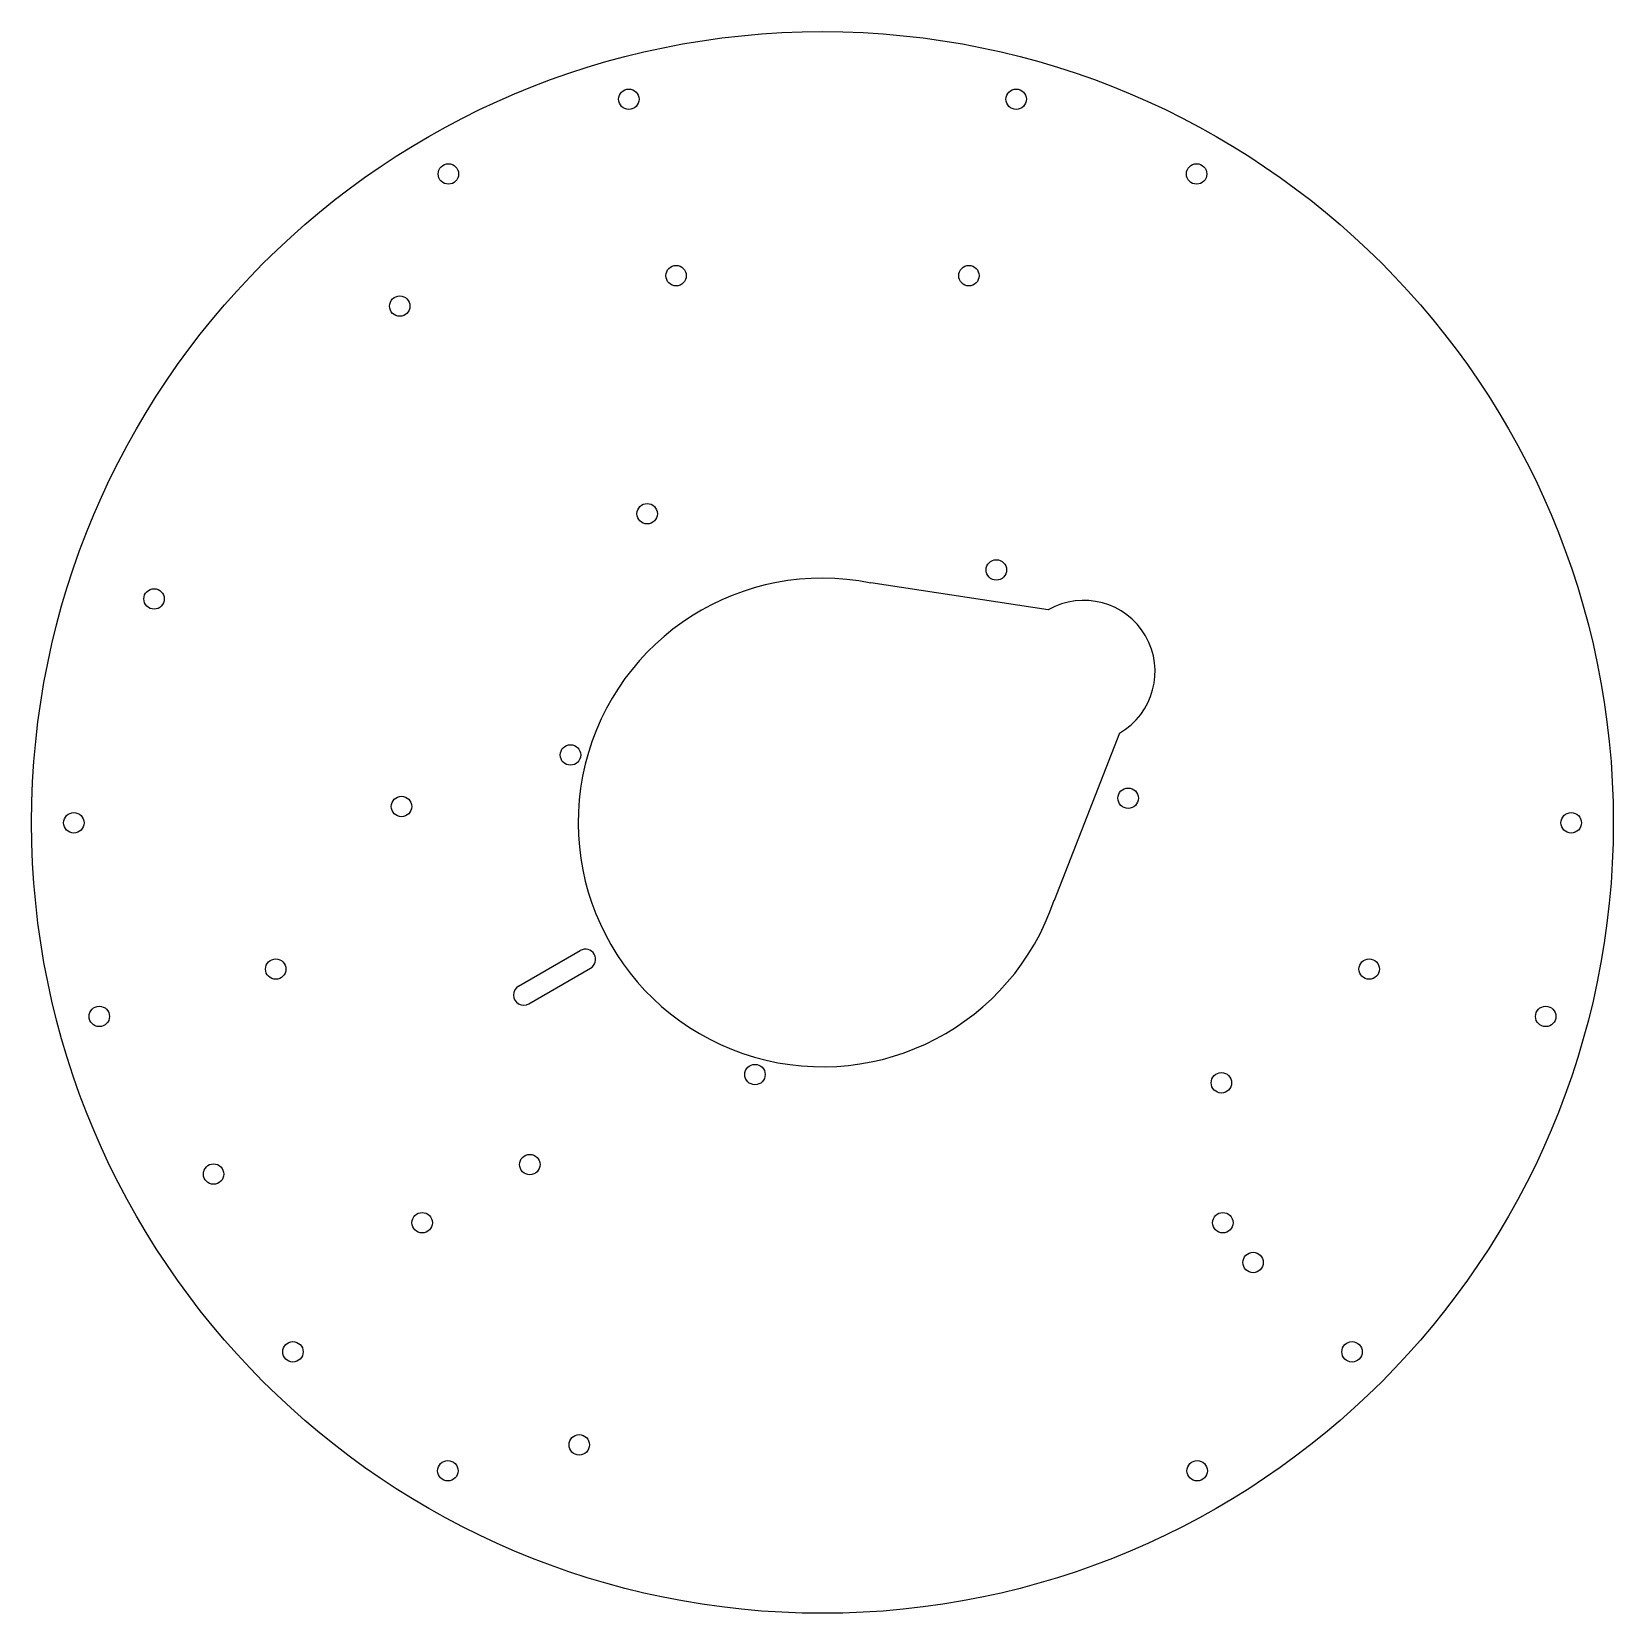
# Model space of a CAD drawing. Header units: millimetres. Extents: x -150 to 90, y -76 to 164.
import ezdxf

# ---------------------------------------------------------------- set-up
doc = ezdxf.new("R2010")
doc.units = ezdxf.units.MM

msp = doc.modelspace()

# ---------------------------------------------------------------- linework, layer by layer
at = {"color": 7, "linetype": 'Continuous', "lineweight": 25}
for p, q in [((4.57, 76.42), (-22.36, 80.51)), ((15.37, 57.71), (5.44, 32.35)), ((-75.8, 19.34), (-66.45, 24.74)), ((-74.25, 16.65), (-64.9, 22.05))]:
    msp.add_line(p, q, dxfattribs=at)
for centre, radius in [((-29.7, 44.17), 120), ((-59.08, 153.91), 1.55), ((-0.31, 153.91), 1.55), ((-86.46, 142.57), 1.55), ((27.07, 142.57), 1.55), ((-51.91, 127.14), 1.55), ((-7.48, 127.14), 1.55), ((-93.84, 122.52), 1.55), ((-56.3, 91.02), 1.55), ((-3.32, 82.49), 1.55), ((-131.12, 78.09), 1.55), ((-67.94, 54.41), 1.55), ((-93.58, 46.59), 1.55), ((16.68, 47.85), 1.55), ((-143.3, 44.12), 1.55), ((83.91, 44.12), 1.55), ((-112.66, 21.92), 1.55), ((53.26, 21.92), 1.55), ((-139.43, 14.74), 1.55), ((80.04, 14.74), 1.55), ((-39.94, 5.92), 1.55), ((30.83, 4.67), 1.55), ((-74.11, -7.74), 1.55), ((-122.09, -9.18), 1.55), ((-90.44, -16.56), 1.55), ((31.05, -16.56), 1.55), ((35.64, -22.6), 1.55), ((-110.05, -36.15), 1.55), ((50.65, -36.15), 1.55), ((-66.61, -50.27), 1.55), ((-86.54, -54.2), 1.55), ((27.15, -54.2), 1.55)]:
    msp.add_circle(centre, radius, dxfattribs=at)
for centre, radius, start, end in [((-29.7, 44.17), 37.07, 78.5822, 341.4178), ((9.97, 67.07), 10.8, 300, 120), ((-65.67, 23.39), 1.55, 300.0005, 120), ((-75.03, 17.99), 1.55, 120, 300)]:
    msp.add_arc(centre, radius, start, end, dxfattribs=at)

doc.saveas('drawing.dxf')
